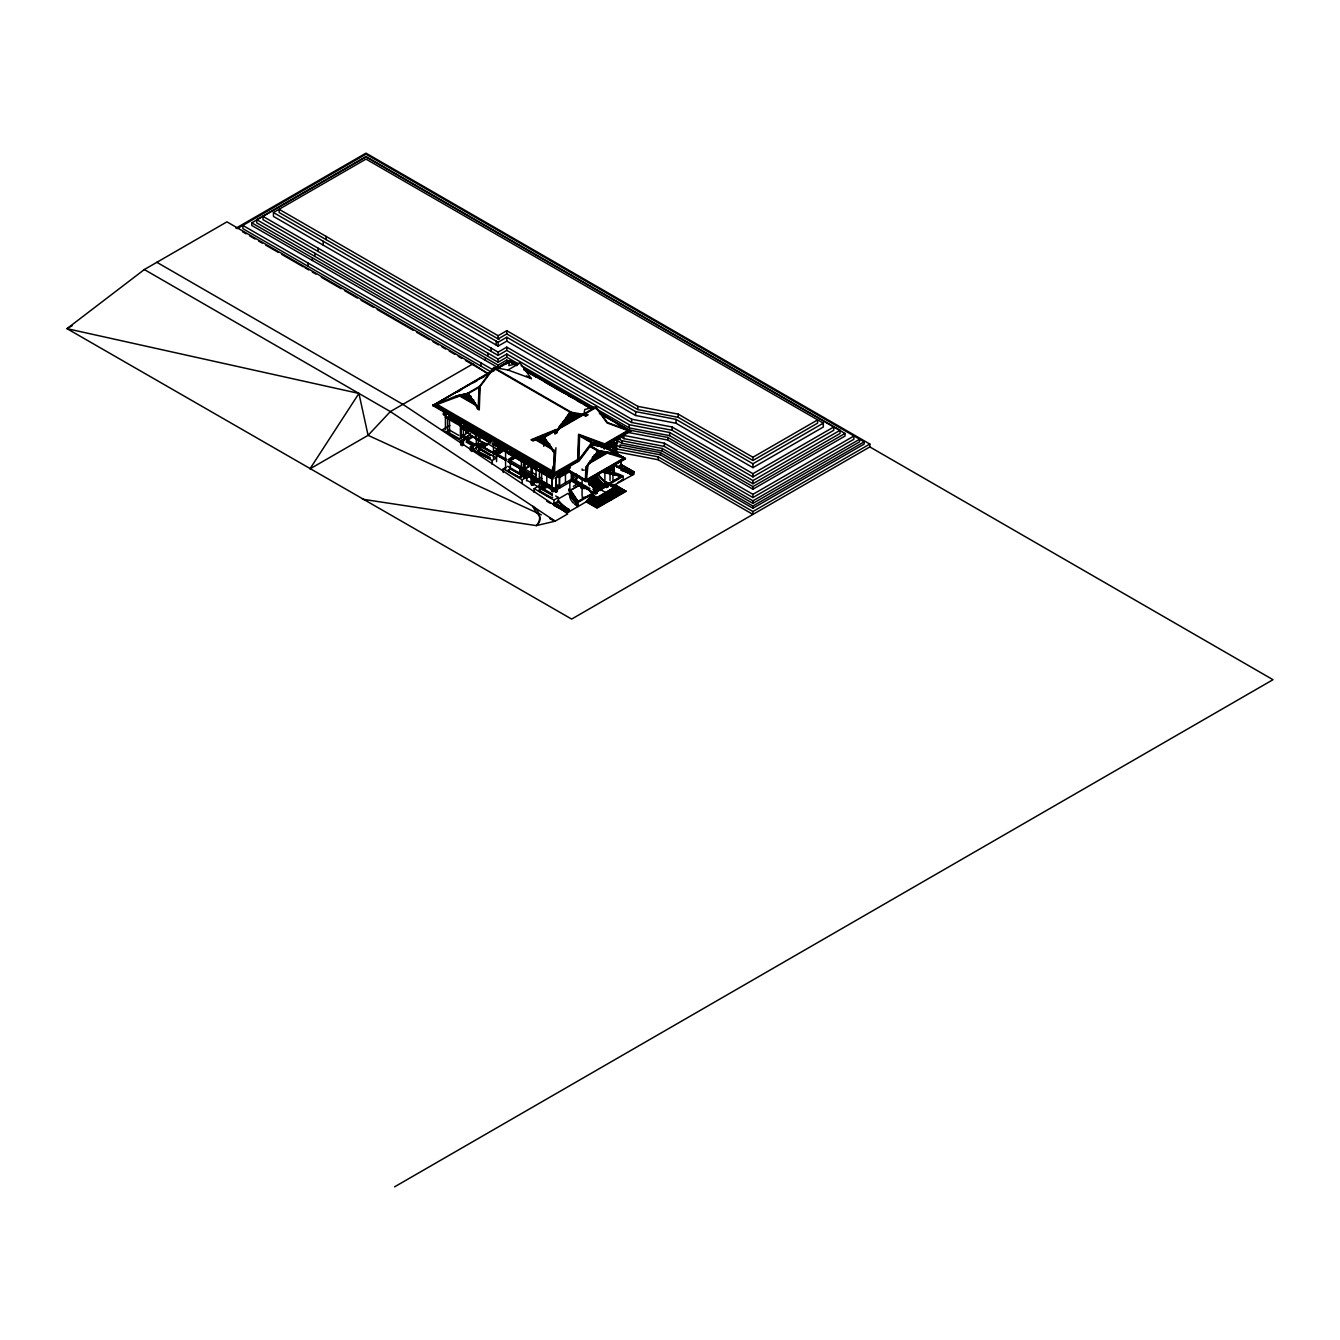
<?xml version="1.0" encoding="UTF-8"?>
<svg xmlns="http://www.w3.org/2000/svg" width="1340" height="1340" viewBox="0 0 1340 1340"><rect width="100%" height="100%" fill="white"/><g stroke="black" fill="none" stroke-linecap="round" stroke-linejoin="round"><path stroke-width="1.5" d="M612.966 453.255L610.94 452.351M508.798 452.351L507.408 453.138L536.787 470.106L521.042 460.206L537.072 469.134M528.881 462.317L529.719 461.998L526.922 463.272L525.246 462.317L526.369 460.876L528.613 462.618L526.938 461.663M526.922 463.272L524.442 459.402L525.565 458.782M526.955 460.843L524.426 461.027L525.682 460.927M528.596 464.243L529.719 462.803L528.596 464.243L531.394 462.953M528.613 461.814L529.736 460.374L528.613 461.814L530.69 464.628L533.471 464.159L532.65 462.869L530.69 463.824L531.528 464.31M531.93 466.169L533.889 464.411L533.069 463.121L531.963 463.741L533.605 467.124L531.93 466.169L533.889 465.215L532.767 465.834M531.963 463.741L533.086 462.3M533.035 465.55L533.889 464.411M490.758 442.066L490.189 443.188L477.107 434.83L490.758 442.066L492.065 439.219L489.083 439.654L489.083 440.944M490.792 438.85L477.174 430.793M477.677 434.512L477.727 431.296L485.934 435.081L484.243 435.869L483.422 434.579L485.616 438.616L487.576 437.661M478.816 433.54L480.491 432.753L481.311 434.043L479.218 434.595L480.055 434.277L479.234 432.988L480.926 432.183L481.73 434.277L480.055 435.081L480.005 441.161L483.489 442.468M480.876 434.612L481.713 436.857L480.072 432.921L479.218 434.194M485.901 436.689L483.371 437.812L485.918 435.885L484.243 435.869M487.157 437.409L485.046 438.783L485.901 437.493M490.088 438.297L486.721 438.934M489.251 438.616L490.072 439.905L488.38 440.709L486.755 437.326L488.413 437.326L487.593 436.036L484.795 437.326M486.721 439.738L487.559 438.465M490.088 438.699L489.234 439.972L487.593 436.036L486.018 435.534L487.073 435.416M488.413 438.281L486.755 436.371M521.88 459.905L520.49 460.692L492.383 443.657L503.656 449.52L504.51 448.247L502.031 445.332M503.89 447.024L492.45 439.62M492.953 443.339L493.003 440.106L499.1 443.506L496.989 445.667L500.356 444.227L504.544 445.818L500.892 447.426L498.681 444.21L499.535 442.937M496.989 445.667L495.331 443.892L497.86 441.966L496.185 442.769L495.365 441.48L498.245 445.583L499.1 445.265L497.844 443.59L499.519 444.545L498.681 443.255L497.006 444.059L498.681 443.255M501.579 446.555L500.322 447.594L501.177 446.32M500.339 445.835L498.647 446.639L500.356 445.181L498.698 443.406M499.519 445.5L501.21 443.892M499.921 445.734L501.612 444.947L499.921 445.734L500.892 447.024L502.014 445.583L503.656 449.52L501.998 447.761L504.527 446.639L502.852 447.426M503.689 447.108L502.416 447.041M505.465 452.016L506.034 450.893M520.556 455.851L507.475 448.297M507.425 452.334L507.458 449.101M516.202 454.193L513.672 455.315L516.235 452.568L514.543 453.372L513.722 451.932L510.339 453.372L512.885 450.642M513.706 453.138L512.014 454.344L510.389 450.156M511.193 452.099L510.339 453.372M512.048 451.915L509.518 452.099L511.612 451.53L510.373 450.006L512.048 450.977M513.722 452.887L514.543 452.418L516.771 455.784L515.917 456.103L513.722 452.082M513.672 455.315L516.218 453.389M515.347 456.27L516.202 454.997L515.347 456.27L514.527 454.98M520.389 455.784L517.022 457.242L518.714 455.633M515.917 456.103L517.877 455.148L517.056 453.858L518.697 458.196L518.697 456.438M517.039 456.438L518.731 455.784L517.072 454.009M520.49 460.692L521.059 459.57L507.977 452.016M516.871 364.765L509.652 360.577L432.837 405.568L553.889 475.466L554.726 452.853L553.856 449.687M513.27 363.308L509.652 361.231L508.815 365.602L520.087 362.989L531.36 378.617L507.977 369.991L493.79 367.495L479.586 386.372L478.765 408.985L477.878 405.819M553.386 474.494L554.174 453.188L553.303 450.039L535.698 439.872L533.019 440.977L530.992 439.805L556.134 429.487L556.067 431.43L570.388 412.385L493.857 368.199L480.122 386.456L479.268 409.94L477.241 408.767L477.325 406.171L459.72 396.003L434.043 405.601M600.052 412.77L630.705 431.111L607.322 422.485L596.049 406.858L584.793 409.471L583.955 413.842L586.836 414.914L585.815 415.5L571.142 412.921L556.485 432.435L555.464 433.021L555.564 430.241L532.181 439.838L544.844 437.208M556.485 432.435L556.301 429.487M578.11 461.479L579.081 434.964L606.652 445.986M565.463 469.268L564.626 468.95L585.898 481.11L586.418 467.157L598.695 450.81L610.99 452.97L598.695 451.58L589.583 446.22M588.059 464.143L586.485 480.105L624.155 458.364L607.238 453.071L589.533 463.288M552.884 475.817C556.083 476.638 550.17 471.077 553.52 465.617M554.04 475.935L554.291 471.63M555.112 459.687L555.933 447.744M562.616 423.926L566.385 421.464L567.155 418.231M571.142 417.175L568.361 418.784L566.971 422.368L566.133 421.882L569.969 419.923M566.787 421.313L568.813 420.978M594.391 457.577L597.891 456.186L594.391 457.577C598.595 452.585 595.999 457.928 602.497 452.887L603.335 453.372L597.523 452.351M594.608 457.426L592.682 456.873L594.809 458.297L594.659 456.203M567.205 421.011L566.519 420.057M594.19 456.571L594.29 454.729M594.893 457.493L596.669 454.428L600.822 452.819M570.12 420.073L569.115 421.128M570.187 491.127L570.17 490.005M571.275 417.209C568.495 415.551 569.282 423.574 570.991 417.041L572.548 419.152L571.627 417.963M569.684 413.524L569.684 416.807L572.448 414.01L571.862 417.209L575.547 414.562M572.448 418.432L570.773 416.824L569.5 419.47L575.982 414.646L572.013 417.578M571.024 416.305C574.19 411.413 569.668 416.857 572.951 418.901L572.029 417.913M570.053 419.788L571.326 417.142M597.154 455.985L598.561 455.165C601.191 456.337 596.166 451.228 596.685 455.533L598.93 454.629L598.126 454.009L597.071 455.918L598.494 454.679L599.818 455.399L598.896 454.31L600.722 452.568M597.121 453.205L599.148 452.635M598.645 453.674L598.662 452.217L599.499 452.702M599.734 454.712L598.863 452.468M599.215 452.535L598.243 453.305M619.164 437.175L618.611 438.147L619.716 438.783L620.286 436.538L623.971 438.666L664.355 446.421L752.929 497.559L853.865 439.286L853.865 436.069L752.929 494.343L664.355 443.205L623.971 435.45L623.971 438.666M613.419 467.308L613.519 470.106L614.222 467.777L611.576 468.364M472.953 363.894L226.929 221.854L144.335 269.541L67 328.652L358.919 393.424L309.942 468.899L368.081 435.332L390.359 411.581L472.953 363.894L488.564 374.279M557.105 473.69L558.227 475.147L556.686 474.343L557.524 473.857M557.105 474.896L557.943 473.606L559.065 474.26L558.227 475.549L557.524 474.661M559.618 471.044L560.723 471.68L559.065 473.456L560.723 474.896L559.065 475.868L561.142 472.25L562.817 472.082L560.304 473.539M560.723 473.288L562.398 472.333L561.561 473.606L559.618 472.651L562.398 473.941L564.073 472.97L562.113 471.211L562.951 469.921L564.073 470.558L562.398 473.941M565.044 469.519L566.15 470.156L565.312 471.445L562.532 470.96L563.37 469.67L565.731 472.015L564.626 471.362L565.463 470.072L567.406 471.044L565.731 469.603L567.406 467.828L566.301 467.191M562.951 471.529L561.293 472.484L562.398 473.137M564.626 469.754L565.731 470.407L564.91 471.68L562.113 470.407L562.951 469.117L564.073 469.754L562.398 470.725L564.073 472.166M566.301 467.995L563.654 471.613L564.492 471.931M565.882 469.034L566.719 467.744M565.731 471.211L567.406 467.828M565.731 472.015L567.406 471.044L555.129 478.129L569.416 470.206M603.452 448.146L603.452 446.538L606.652 448.381L617.522 442.435L607.02 449.285M603.72 448.465L604.558 447.979L603.452 447.342M571.041 463.707L566.418 470.357L585.898 481.596L625.412 458.782L605.111 446.387L605.948 445.098L607.489 446.706M603.871 448.716L605.529 447.744M605.948 445.902C607.305 444.495 605.06 447.292 608.31 447.426L609.985 445.651L608.042 444.696L606.652 446.79L607.489 447.108L608.31 445.818L606.367 444.846L609.147 446.136M605.814 446.455L606.652 445.181L605.697 443.992M604.558 448.783L605.395 447.51L604.139 447.426L604.976 447.744M607.204 445.181L604.976 448.548L603.871 447.912L605.529 445.332L607.891 446.856L608.729 445.583M608.042 445.5L607.204 446.79L608.31 447.426M609.7 442.92L608.879 444.21L610.822 445.181L612.079 443.641L610.404 443.808M609.147 444.528L609.985 443.255L608.31 446.622M608.461 444.444L609.566 445.098L610.956 443.004L610.119 442.686L613.318 444.528L611.66 445.5L609.298 443.976M609.985 444.846L612.631 441.245M611.375 443.574L610.538 444.846L611.66 445.5M609.298 443.171L611.241 444.126L610.404 444.612M613.318 441.312L611.66 443.088L613.318 443.724M611.66 444.696L613.318 442.116L612.212 441.48M612.899 443.171L614.156 441.647L613.737 443.49L611.794 442.518M594.793 455.215L595.68 455.047M434.11 406.305L434.897 405.199M543.672 446.22L546.033 443.071M561.41 423.842L559.115 426.907L580.12 415.099L559.4 427.058L569.751 413.273M567.172 416.171L569.483 413.105L579.851 414.931M555.464 433.021L571.142 412.151L493.79 367.495L493.79 371.046M552.985 472.434L553.571 471.663L438.08 404.982L437.51 405.769L553.755 473.355M567.188 469.653L570.756 464.896M551.98 477.258L551.98 475.968L578.964 460.34L592.297 442.602L605.646 444.947L604.843 444.478L629.113 430.475L630.705 431.111L604.976 446.136L606.652 448.381L603.871 447.108M597.925 451.044L585.881 467.074L585.396 480.156L564.626 468.146M598.695 451.58L586.418 467.157M503.053 444.528L501.177 445.517L502.433 447.192L502.45 445.433L500.775 445.416L501.73 447.108M472.065 426.757L471.01 426.874L472.383 427.628M567.322 417.996L568.713 416.723L569.969 417.46M567.524 418.298L569.55 417.695M597.523 455.918C596.652 451.58 597.506 458.029 595.379 454.964L595.931 454.361M584.475 497.173L582.213 497.508M501.998 444.277L501.093 444.244L502.869 446.622M570.153 420.207L579.181 415.316L569.483 413.491L580.12 415.099M598.762 453.925L600.27 452.501L601.559 453.054M599.466 454.629L601.275 452.903M457.677 418.784L456.84 418.683M532.6 462.149L532.667 462.468M569.751 417.058L566.552 422.603L565.715 422.117M595.831 453.942L597.238 454.193M596.819 453.958L597.238 452.183M584.391 488.497L585.061 486.956L583.034 485.784L580.388 486.37L581.895 488.363L584.391 488.497L585.932 487.542L585.932 486.454L585.061 486.956M606.501 468.364L613.536 471.596L613.536 470.507L608.511 467.593M614.222 467.777L612.38 468.832L614.407 471.094L612.38 470.759M235.957 228.202L365.988 153.145L869.827 444.043L869.827 446.923L1273 679.698L394.563 1186.855M237.214 228.671L365.988 154.201L864.166 441.831L864.166 444.043L752.929 508.262L660.419 454.863L620.035 447.091L614.641 443.976M72.394 325.536L67 328.652L571.644 619.08L869.827 446.923M517.592 363.442L506.788 357.21L498.111 362.219L256.71 222.842L256.71 219.676L365.988 156.596L840.046 430.291L840.046 433.456L752.929 483.757L669.631 435.668L629.247 427.912L521.21 365.535M513.99 364.229L506.788 360.075L506.788 362.671L498.111 367.679L251.769 225.455L251.769 222.842L365.988 156.914L845.004 433.456L845.004 436.069L752.929 489.217L667.739 440.039L627.355 432.284M273.444 212.524L365.988 159.092L823.33 423.139L823.33 427.008L752.929 467.66L676.013 423.256L635.629 415.5L506.788 341.114L498.111 346.122L273.444 216.393L273.444 212.524L498.111 342.236L506.788 337.228L635.629 411.615L676.013 419.37L752.929 463.774L823.33 423.139M498.111 335.72L506.788 330.712L637.823 406.355L678.207 414.127L752.929 457.258L817.601 419.923L817.601 423.139L752.929 460.474L678.207 417.326L637.823 409.571L506.788 333.928L498.111 338.936L498.111 335.72L279.156 209.308L279.156 212.524L499.066 339.472M498.111 352.135L506.788 347.127L631.659 419.202L672.044 426.974L752.929 473.673L833.731 427.008L833.731 430.291L752.929 476.94L672.044 430.241L631.659 422.485L506.788 350.393L498.111 355.401L263.025 219.676L263.025 216.393L498.111 352.135L498.111 355.401M256.71 219.676L498.111 359.053L506.788 354.045L629.247 424.73L669.631 432.502L752.929 480.591L840.046 430.291M251.769 222.842L498.111 365.083L506.788 360.075M491.964 371.716L432.837 405.568L493.137 370.761M496.688 368.718L509.652 361.231M495.549 369.639L509.652 361.498L516.838 365.653M457.375 392.05L460.994 389.957M473.606 382.671L477.207 380.594M480.809 378.517L484.41 376.44M506.051 363.944L509.652 361.867M462.25 396.154L468.598 394.68L474.963 403.491L462.25 396.154L468.883 394.513M432.837 405.568L456.22 395.97L467.493 393.357L479.586 386.372M507.977 369.991L520.087 362.989M464.494 396.02L472.986 400.61M457.191 396.523L468.883 393.34L456.22 395.97M465.868 395.702L466.973 395.066L471.077 397.427M467.225 395.384L468.347 394.747M468.598 395.066L463.121 396.339L464.243 395.702L473.623 401.112M469.971 396.975L471.077 396.322M443.155 413.156L446.136 412.72L446.136 414.646L444.83 415.4L443.155 414.428L445.031 412.067M445.567 416.321L476.621 434.26L445.567 416.321L445.567 413.105M472.702 400.76L473.824 400.124M449.486 416.187L450.608 414.73L449.486 416.187L451.58 418.984L454.361 418.516L453.523 417.226L451.58 418.18L452.401 418.666M450.19 415.3L451.01 416.589L448.649 417.31L450.608 416.338M449.486 415.383L450.324 416.656L451.429 416.02M449.536 432.803L449.486 417.779L451.429 416.824L452.819 418.918L451.999 419.236L451.999 417.628M450.608 417.142L449.486 418.583L452.267 417.31M451.58 418.984L453.942 417.46L454.779 418.75L452.819 420.526L454.494 421.48L452.819 418.114L453.942 416.656M452.267 418.114L451.161 419.554L452.267 418.918L451.429 417.628M451.999 419.236L453.104 418.583M452.401 419.47L454.779 417.946M452.819 420.526L455.198 418.984M453.657 420.191L454.779 418.75M456.169 420.844L454.494 419.872L457.275 418.583L456.169 420.04L457.828 423.406L458.95 422.77L458.113 421.48M456.169 420.04L458.113 419.872M456.588 421.078L457.694 420.442L456.856 419.152L454.076 419.638L455.751 421.397L456.588 421.078L455.332 419.554M449.888 425.467L442.3 429.855L462.049 441.245L468.012 437.912L462.501 434.864M457.007 421.329L458.113 420.676M457.007 420.526L457.828 420.995L456.169 422.452L457.275 421.798M456.169 422.452L458.95 421.162M459.369 421.397L458.665 422.686M457.828 422.603L458.95 421.966L459.017 423.591L460.692 424.562L461.998 423.809L461.998 421.866L459.017 422.301M458.246 422.854L458.665 421.48L457.426 421.564L458.246 422.854L460.893 421.229L460.592 426.12L461.982 425.316M449.754 429.721L446.756 431.463L459.268 438.682L462.283 436.957M459.587 423.909L460.893 423.155M461.312 425.416L461.044 426.388M466.32 425.416L463.958 426.137L465.901 425.182M464.377 426.388L466.471 425.986M464.796 426.623L466.739 426.455M464.796 427.427L467.157 425.902M468.129 426.137L469.251 425.5L470.072 426.79L468.967 427.427L468.129 426.137L470.223 429.755L473.003 429.269L472.166 427.996L470.223 428.951L471.06 429.437M468.129 426.941L469.251 425.5M468.129 427.745L466.471 426.79L467.292 428.063L469.251 427.108M466.052 426.539L467.71 428.314L469.67 427.343M468.129 428.549L470.909 428.063M468.129 429.353L470.491 427.828L471.881 429.922M470.223 429.755L472.584 428.231L473.422 429.52L471.479 431.279L473.137 432.25L471.479 428.867L472.584 427.427M468.967 429.034L469.804 430.324L472.166 428.8M470.642 428.398L470.642 429.989L472.584 429.034M466.186 428.968L466.186 433.021L467.911 432.033M471.06 430.241L473.422 428.716M462.066 436.103L460.391 437.075L460.391 424.663M463.456 435.299L467.911 432.736L470.407 434.177L466.019 437.426M471.479 431.279L473.841 429.755M472.3 430.961L473.422 429.52M474.058 432.267L475.918 429.906M476.303 449.503L476.337 430.391L477.727 429.587M470.407 434.177L464.561 438.281L466.236 439.235L472.082 435.869L482.936 442.853L487.944 444.294L482.099 447.677L477.09 445.751L482.936 442.368M474.058 430.978L477.04 430.542L477.04 432.485L475.717 433.239L465.399 427.293M474.611 432.586L475.918 431.832M460.659 445.081L460.659 441.061L462.049 440.257L463.439 441.061L463.439 445.081M460.659 441.061L463.439 441.061M467.694 439.118L472.082 436.589M467.627 437.694L467.627 440.14L473.054 437.007L475.834 438.599M468.012 440.357L467.04 440.927L474.745 445.366M476.002 437.376L475.549 438.599L475.549 433.39M470.424 450.726L470.424 446.689L471.814 445.885L473.188 446.689L473.204 449.62L492.115 460.541L496.57 457.962L477.643 447.041M472.25 446.136L475.583 444.21M472.35 446.203L475.616 444.31M472.651 446.387L475.717 444.612L467.627 440.14M470.424 446.689L473.204 446.689M478.548 445.382L483.07 442.786L477.308 439.47M489.083 439.654L490.943 438.582L490.943 440.508L489.636 441.262M480.222 445.382L484.594 442.853M473.188 449.62L476.152 447.895M480.222 445.868L484.594 443.339M480.423 446.706L486.269 443.339M480.423 447.192L486.269 443.825M483.556 446.823L487.944 444.294M477.643 451.212C510.641 466.37 466.822 452.351 480.641 449.486L490.658 455.265M477.643 451.496L480.641 449.754L490.658 455.533M492.115 452.501L497.961 449.118C512.316 450.659 485.951 458.113 499.837 451.413M493.572 452.133L497.961 449.118M499.636 449.604L493.79 453.456L499.636 450.089M504.108 448.331L507.09 447.895L507.09 449.821L505.783 450.592L504.108 449.62L505.967 447.258M495.448 453.456L501.294 450.089M498.581 453.573L502.969 451.044M566.133 421.882L568.244 420.659M559.819 427.46L582.649 414.278M551.209 447.192L538.211 440.022L550.053 446.522M532.181 439.838L543.454 437.225L556.586 429.654L555.564 430.241M560.103 427.611L582.933 414.428L585.815 415.5L584.424 414.697M583.955 413.842L596.049 406.858M540.472 439.889L541.578 439.235M541.829 439.57L548.144 443.038M543.202 439.252L544.325 438.616M513.823 456.354L507.977 459.72L509.652 460.692L515.498 457.308L513.823 456.354L509.435 459.369M544.576 438.934L539.099 440.207L540.204 439.554L549.785 445.098M509.652 460.692L515.498 456.84M516.185 457.242L510.339 460.608L510.339 468.682M519.133 458.297L521.009 455.935M544.576 443.373L545.681 442.719M519.133 457.007L522.114 456.571L522.114 458.498L520.808 459.268M519.686 458.615L521.009 457.861M503.237 472.501L503.237 468.899L506.219 467.174M548.68 444.629L549.785 443.992M507.693 470.507L510.707 468.766L522.382 475.516L519.384 477.241L507.693 470.809L519.384 477.559L522.382 475.817L510.707 469.084L507.693 470.809M520.808 470.977L520.004 471.445L520.808 469.05M519.434 471.345L522.416 470.909L522.416 472.836L521.109 473.59L519.434 472.635L521.31 470.273M525.883 467.828L531.377 464.578L530.539 463.288M531.009 465.583L524.979 469.067L531.176 472.635M519.987 472.953L521.31 472.199L555.681 492.048L557.34 491.361L557.34 490.139L507.693 461.463M534.995 466.169L537.976 465.734L537.976 467.66L536.67 468.414L534.995 466.169L536.871 465.097M551.042 474.327L537.038 466.253L538.429 464.645M535.548 467.777L536.871 467.024M540.405 468.682L541.528 468.029L542.365 469.318L540.405 470.273L541.662 470.206L540.405 468.682L541.243 469.955L543.202 469L542.365 467.71M540.824 469.72L539.986 469.234L541.528 468.431M503.237 468.899L522.164 479.82L526.62 477.241L526.62 480.859M542.365 470.122L541.243 471.563L542.918 472.534L541.243 469.151L542.365 468.514L543.202 469.804L542.08 470.441M540.405 469.888L541.946 469.084L541.109 468.598M526.486 478.313L529.501 476.571M540.824 470.524L542.784 469.553L541.946 468.28L539.986 469.234M543.605 470.038L542.499 470.675L544.174 472.451L546.117 471.479L545.28 470.206M541.243 471.563L543.202 470.608M544.593 471.077L545.698 469.637L544.593 471.077L546.251 474.461L548.211 473.489M546.536 470.926L543.755 472.216L542.918 470.926L545.011 472.132M546.251 474.461L544.593 473.489L545.698 472.853M545.413 472.367L546.536 471.73L547.926 473.824L549.869 472.853M593.067 445.131L596.836 442.954M544.593 473.489L547.373 473.02M547.926 473.824L546.251 472.853L547.373 472.216M594.374 445.031L597.69 443.105M549.031 471.563L547.089 473.74M594.056 445.533L597.573 443.49M546.251 473.656L548.613 472.132L549.45 473.422L547.507 474.377L545.832 472.618L547.507 472.769M550.422 476.069L549.601 474.779L551.544 473.824L550.422 476.069L547.926 473.02L549.031 472.367L549.869 473.656L548.764 474.293M535.263 480.491L538.245 480.055L538.245 481.981L536.938 482.735L535.263 481.78L537.139 479.419M546.67 473.891L548.613 472.936M549.601 475.583L547.926 474.611L549.869 473.656M535.832 482.099L537.139 481.345M547.926 475.415L551.125 473.573L549.601 474.779M543.605 483.455L543.32 489.77L533.756 484.243L531.947 484.812L531.947 466.571M550.02 475.013L551.544 474.226L550.422 474.863M531.042 462.317L531.042 484.611L532.382 485.381L534.325 484.259L534.358 478.095M550.422 475.667L552.733 474.26M552.8 475.348L578.964 460.34M602.799 446.756L630.705 430.475M571.158 465.181L555.129 474.913M603.519 446.488L617.522 438.415L603.519 447.292M551.41 476.94L552.733 476.186M553.889 475.466L579.131 460.893L592.297 443.373L605.479 445.684L602.414 443.909M555.413 475.08L569.416 466.99M564.492 470.323L566.15 470.156M607.07 445.734L608.879 445.014M560.874 472.735L559.199 472.886L561.142 473.857M566.418 470.357L569.735 467.593M606.785 446.22L605.111 446.387M619.716 438.783L618.41 439.537L618.41 437.611M534.141 492.182L534.141 488.648L537.106 486.939M567.524 469.503L570.287 467.911M615.646 463.774L625.412 458.782L605.412 447.024M558.227 475.549L559.483 474.008L558.227 473.941L559.065 474.26M606.233 447.024L607.891 446.856M609.566 445.098L611.241 444.93L608.879 443.406M555.731 477.308L562.566 473.355M607.02 448.498L617.522 442.435M569.416 471.01L555.413 478.296M559.634 477.459L569.835 471.58M608.628 449.168L613 446.639M542.951 487.224L546.419 485.214M538.58 490.256L551.108 497.492L552.633 497.257L551.108 498.128L538.58 490.909L541.594 488.531M543.236 487.408L546.703 485.398M539.283 490.507L541.594 489.167L541.645 471.965M590.069 461.027L604.273 453.155L590.337 461.194M588.763 462.752L606.802 452.334L609.968 453.556M543.32 489.284L546.938 487.191M589.047 462.903L607.087 452.501M555.815 484.293L559.634 486.135L559.634 471.68M572.398 475.549L575.513 473.757M576.233 473.975L572.951 475.868L572.951 480.373L579.919 476.353M551.075 489.619L554.056 489.184L554.056 491.11L552.75 491.864L551.075 489.619L552.951 488.547M555.38 487.14L558.077 485.599L559.316 486.319L559.316 470.106M577.607 475.75L572.398 478.129M551.644 491.227L552.951 490.474M581.091 487.894L582.23 487.241L571.644 481.127L555.279 490.574L555.279 488.648L572.515 478.698L589.935 488.531M520.004 469.519L557.34 490.139M555.681 492.048L557.34 491.361M580.756 483.238L576.569 481.663M576.569 483.572L575.748 484.058L575.748 482.132M573.403 486.319L578.026 483.656M566.971 469.168L585.898 480.105L624.306 457.928L624.306 458.782M580.756 484.058L579.919 486.001M612.179 465.784L585.898 480.959L566.301 470.407M579.919 484.745L569.466 490.775A27.822 16.063 0 0 0 578.11 502.349L578.11 506.486A27.822 16.063 0 0 1 574.458 504.041M585.898 481.11L625.412 458.297L609.868 452.602M534.141 488.648L553.889 500.055L558.344 497.492L558.344 500.373A48.927 28.241 0 0 0 568.914 509.368L568.914 511.796A48.927 28.241 0 0 1 567.808 511.143M579.919 484.929L570.673 490.272L578.093 501.579L593.419 492.735L574.106 481.546M591.325 478.531L597.339 476.588L588.712 482.099M558.663 498.748L568.026 493.338L578.11 506.486L576.401 502.734M606.166 471.312L609.298 469.503M612.413 467.71L615.529 465.901L632.396 475.147L633.435 471.781L632.363 474.812A49.362 28.492 0 0 0 621.274 470.038M580.388 486.37L582.23 485.315L571.644 479.201L571.644 481.127M588.712 481.562L597.339 476.588M606.551 482.35L607.941 483.154L607.941 486.856L606.702 486.119L609.264 484.644L615.11 484.644L625.964 491.395L597.02 508.094L586.166 501.83L567.256 512.751L554.174 505.197L554.174 502.785L567.256 509.987L568.311 509.368A49.362 28.492 0 0 1 558.01 500.557L558.344 500.373M615.529 463.02L617.12 466.437A49.362 28.492 0 0 1 632.363 472.383M617.12 466.437L617.12 467.124A49.362 28.492 0 0 1 632.363 473.054L633.435 472.451L620.655 464.394L634.038 471.781L634.038 474.193L615.11 484.644M589.55 482.584L598.176 477.609L589.55 483.137M617.12 467.124L620.655 465.081M555.564 503.589L553.119 504.276M588.662 484.611L598.997 478.631L590.387 484.159M555.564 503.823L553.889 504.795L402.871 404.345L156.864 262.305M613.536 470.507L614.407 470.005M568.311 509.368L567.256 512.399L553.889 505.364L553.889 500.055M589.5 485.633L599.834 479.67L591.208 485.197M612.866 472.048L614.407 471.094M592.045 485.666L600.672 480.692L592.045 486.219M558.361 505.682L557.524 506.168L567.674 513.957L555.162 521.176L536.268 525.615L362.403 499.2M592.883 486.705L601.509 481.73L592.883 487.241M588.964 490.256L591.375 491.68L588.964 490.256L589.768 489.787M601.509 482.266L602.347 482.752L593.285 488.095L594.759 489.268L589.097 482.635M604.055 481.881L605.948 482.802L605.513 487.006M593.721 488.279L602.347 483.305L604.005 484.812L595.395 490.272M594.391 488.564L586.016 479.904M596.786 473.69L605.161 482.35L597.205 473.439M592.833 489.753L603.184 483.774M595.848 490.909L594.122 489.334L603.184 484.326M612.497 473.02A26.633 15.377 0 0 1 621.525 476.32L606.551 484.712L604.843 483.154L606.551 482.166L608.276 483.723M594.122 489.904L597.573 489.334L595.848 488.346L595.848 493.84L597.238 493.036L597.238 489.334L595.848 488.531M604.843 483.723L606.551 482.735M591.61 491.78L590.572 492.149M595.395 489.787L604.005 484.812M606.551 483.958L607.941 483.154L605.161 483.154L607.941 483.154M597.573 489.334L595.848 490.34L594.122 489.334M608.276 483.154L606.551 484.142L604.843 483.154M595.848 490.708L597.238 489.904L596.149 488.514M607.941 483.723L605.161 483.723M596.233 491.294L604.843 485.767L593.67 491.261M608.025 484.293L621.643 476.437L602.096 472.132M578.11 502.349L594.793 492.55M608.343 484.879L623.184 476.32L623.184 480.457A27.822 16.063 0 0 0 621.861 479.703M592.012 494.594L597.02 497.492L614.273 487.526L597.02 497.978L592.012 495.08L594.591 493.12M597.539 491.411L605.312 486.923L607.941 486.856M606.082 487.274L604.843 486.319M606.082 486.571L578.093 501.378A26.633 15.377 0 0 1 570.673 490.088L568.78 489L568.78 490.725M591.174 495.566L597.02 498.932L615.948 488.011L597.02 499.418L591.174 496.051L592.012 495.08M590.354 496.52L597.02 500.39L617.623 488.497L597.02 500.858L590.354 497.006L591.174 496.051M568.914 509.368L567.256 510.339L554.174 502.785M589.516 497.492L597.02 501.83L619.298 488.983L597.02 502.316L589.516 497.978L590.354 497.006M634.038 471.781L632.363 472.735A48.927 28.241 0 0 0 616.785 466.638M588.679 498.463L597.02 503.27L620.956 489.452L597.02 503.756L588.679 498.932L589.516 497.978M587.841 499.418L597.02 504.728L622.631 489.938L597.02 505.197L587.841 499.904L588.679 498.932M587.004 500.39L597.02 506.168L624.306 490.423L597.02 506.654L587.004 500.858L587.841 499.904M617.958 482.517L621.525 480.457M586.166 501.83L587.004 500.858M586.166 501.344L597.02 507.609L625.964 490.909M623.753 427.594L627.355 429.671L667.739 437.443L752.929 486.621L845.004 433.456M618.209 438.616L621.794 440.693L662.178 448.448L752.929 500.842L859.56 439.286L859.56 441.831L752.929 503.388L662.178 451.01L621.794 443.239L618.209 441.161M620.035 447.091L620.035 444.88L660.419 452.652L752.929 506.051L864.166 441.831M612.497 446.002L617.874 449.118L658.258 456.873L752.929 511.528L869.827 444.043M582.079 468.933L582.213 470.206L584.29 470.055M480.909 432.988L480.072 433.456L481.747 434.428L480.055 435.081M477.107 435.634L478.497 434.864M479.218 434.595L480.474 434.361L479.636 434.83M480.909 433.942L480.926 432.183M481.713 435.081L480.038 435.885L482.584 434.914L483.405 436.204L481.73 435.232M482.986 435.148L484.644 435.969L482.969 436.756L481.311 434.998L483.824 436.438M483.405 435.399L484.243 434.914L486.454 438.281M483.371 437.812L485.046 438.783M487.157 438.364L484.644 436.924L487.994 437.895L486.336 437.075M486.303 438.699L487.994 437.895M487.542 439.269L489.669 438.046L487.994 438.85L489.234 440.374L488.413 439.084L491.646 437.56M488.815 440.14L490.072 439.503M494.929 442.049L496.587 442.853L494.51 441.798L494.912 443.657L496.587 442.853M495.348 442.284L496.185 441.815L499.083 445.115L498.245 445.583M492.383 444.461L493.773 443.674M496.185 442.769L496.202 441.011M496.169 443.574L497.86 442.769L496.152 443.423M497.425 443.339L496.587 443.808L498.681 443.657M495.314 444.696L496.989 443.909L498.681 445.014M498.262 444.78L498.262 443.825M498.681 444.21L499.519 443.741L500.892 447.024L502.433 447.192M497.827 444.947L498.664 444.461M502.031 445.181L500.071 446.136L500.909 445.818M502.014 445.583L500.909 446.22M501.998 448.565L503.673 447.761L504.51 449.202L503.27 447.677L504.108 447.192M504.527 447.443L503.27 447.677M510.774 451.999L509.535 450.475L511.227 449.687M509.535 450.877L510.791 450.24M510.373 450.96L511.21 450.491L512.868 453.623L514.125 452.183L514.962 453.473L514.125 453.942L513.706 452.334M509.518 451.681L510.373 450.407M509.518 452.099L511.193 451.295M509.937 452.334L511.612 451.53M511.612 452.484L513.304 451.697L511.612 452.484L512.433 453.774L514.962 453.473M513.722 451.932L512.031 452.736M512.014 453.54L514.543 453.221M512.433 453.774L514.108 453.791L513.27 454.26M513.689 454.494L515.381 453.707M515.917 455.701L517.039 455.081M516.62 456.186L518.295 455.399L515.783 455.701L517.893 453.54L515.096 454.813M518.731 455.784L519.552 455.315L517.86 455.952L518.697 458.196M517.022 457.242L519.552 456.119L519.535 457.878L520.808 456.84L519.535 457.476M519.535 457.878L518.295 456.337L519.97 455.55L519.133 455.868L519.97 457.308M521.947 455.064L518.295 456.337M518.697 457.392L519.535 456.923L517.475 454.109L515.515 455.064L516.352 455.533M522.483 455.382L521.093 456.957L536.837 466.052L538.245 464.478M521.042 461.01L522.433 460.223M524.024 459.972L525.967 459.821L524.426 460.608M524.861 459.637L525.983 459.017L526.804 460.307L524.844 461.262M524.426 461.027L527.223 459.737L526.402 458.447M526.101 461.178L527.223 460.558L525.297 459.067L526.118 460.374M528.061 461.027L529.032 462.869L528.178 463.188L526.519 461.412L527.642 460.793M525.246 462.317L528.044 461.848L526.922 462.468M527.34 462.702L528.881 461.915M528.178 463.188L530.138 462.233L529.317 460.943M530.975 462.719L529.87 463.339L532.365 464.796L532.382 485.381M531.377 463.774L530.255 465.198L529.434 463.908M530.69 464.628L531.796 464.008M531.528 465.114L533.471 464.159M531.963 462.937L532.801 464.226L533.906 463.59M533.203 465.265L534.459 465.181L533.621 465.516L534.442 466.806L533.203 465.265L534.308 464.645M569.483 417.377L571.359 416.639M533.153 440.391L543.052 437.627M525.263 461.496L527.223 460.558M526.519 461.412L528.194 461.563M528.596 463.422L530.305 461.965L528.462 462.082M531.126 463.255L530.271 463.59L531.109 464.88L531.947 464.544L530.556 462.484M532.801 464.226L533.621 464.712L531.947 465.365M450.324 416.656L451.161 417.142L449.486 417.779M450.743 417.712L453.238 419.152M452.819 419.722L454.494 419.068L452.819 417.31M470.642 429.989L471.479 429.671L468.832 426.053M471.479 430.475L473.137 429.839L471.479 428.063M484.644 436.924L485.499 436.589M486.721 437.979L488.43 437.477M494.494 443.423L495.331 443.088M500.339 445.031L501.194 444.713M510.356 452.568L512.885 451.446M516.235 452.568L512.851 454.026L512.014 452.585M514.51 454.83L516.185 455.801M517.039 455.483L517.877 455.148M519.552 456.672L520.372 457.007M541.243 470.759L543.202 469.804M542.365 470.926L544.174 470.843M544.593 472.685L546.251 472.048L544.593 470.273M547.507 474.377L548.345 474.058L546.955 471.965M547.926 474.611L549.601 473.975L547.926 473.02M533.521 439.386L543.538 437.058M538.211 440.022L544.844 438.381M566.368 420.526L568.897 420.459L566.92 420.861M563.42 421.564L566.535 420.928M562.968 422.15L566.385 421.464M594.575 456.488L596.451 456.555L592.23 457.476M569.852 491.931L570.589 490.507L578.026 501.796M552.834 475.566L554.023 475.6M586.836 414.914L569.483 411.966L571.142 412.921M590.756 444.562L605.998 447.242M610.688 452.753L598.628 450.625L590.287 445.818M603.988 452.987L597.037 451.764L604.273 453.155M752.929 511.528L752.929 514.426L658.258 459.771L617.874 451.999L612.497 448.9M611.66 443.088L610.538 442.451L611.375 441.966M610.538 442.451L612.497 443.406M609.298 444.78L607.204 444.378L609.985 445.651M607.623 444.93L606.785 444.612L609.985 446.455M604.976 446.94L603.871 446.304L604.692 445.818M604.976 446.136L606.367 446.455M603.871 446.304L605.529 446.94M560.455 472.568L561.979 473.372M541.31 514.828L368.081 435.332L358.919 393.424M549.953 518.798L555.162 521.176L390.359 411.581L144.335 269.541M524.107 368.935L591.007 407.561M524.107 369.572L591.007 408.197M601.861 414.462L630.705 431.111M524.007 369.79L592.263 409.203M599.449 413.34L629.113 430.475M528.395 372.537L536.503 377.378M544.576 381.883L555.38 388.114M556.201 388.734L559.768 390.811M560.773 391.23L564.375 393.307M567.976 395.384L571.577 397.478M576.971 400.593L580.572 402.67M584.173 404.747L587.774 406.824M600.37 414.094L603.971 416.171M616.568 423.44L622.43 426.974M526.519 375.837L531.36 378.617M617.522 439.219L617.254 442.267M492.969 369.823L242.892 225.455L242.892 228.671L491.244 372.051M616.132 442.435L617.522 443.222M570.773 416.824L572.582 417.896M613.05 442.602L614.156 443.255M610.538 441.647L613.737 443.49M610.538 443.255L611.66 443.892L608.879 442.602M569.131 413.206L569.266 420.006L568.713 417.209M242.573 231.77L246.141 233.83M249.709 235.89L255.069 238.989M258.654 241.049L262.221 243.109M265.806 245.17L278.301 252.389M281.886 254.466L303.326 266.844M305.118 267.866L308.719 269.96M312.321 272.037L315.922 274.114M321.332 277.229L341.147 288.686M344.748 290.763L357.361 298.033M360.963 300.127L373.575 307.396M377.177 309.49L413.222 330.293M416.824 332.37L429.437 339.656M433.038 341.734L438.448 344.849M442.049 346.926L445.651 349.02M449.252 351.097L454.662 354.212M458.263 356.289L461.865 358.383M465.466 360.46L488.095 373.525M607.204 443.574L610.404 445.416M605.529 446.136L607.489 447.108M616.099 452.099L617.338 452.819M603.871 445.5L607.07 447.342M604.692 446.622L624.306 457.928M607.188 448.9L610.755 450.96M617.757 454.997L622.664 457.844M596.518 443.138L592.23 444.645L605.931 447.543M601.627 446.019L602.749 446.656M579.081 434.964L592.297 442.602M589.751 445.651L598.695 450.81M620.655 464.394L633.435 471.781M596.819 454.428L596.267 455.784M595.881 455.918L596.451 456.555M467.509 395.233L470.24 396.808M543.487 439.084L546.218 440.676M542.951 438.934L545.681 440.508M466.136 395.551L472.182 399.169M540.74 439.721L548.965 444.461M462.518 395.987L475.231 403.34M459.871 395.434L476.085 404.781M535.849 439.286L552.063 448.649M614.273 484.644L625.964 491.395M613.452 484.644L624.306 490.909M612.615 484.644L622.631 490.423M611.777 484.644L620.956 489.938M610.94 484.644L619.298 489.452M610.102 484.644L617.623 488.983M609.264 484.644L615.948 488.497M609.264 485.114L614.273 488.011M606.702 485.834L605.513 485.549M591.325 479.083L598.009 486.772L598.009 489.05M565.463 468.464L566.569 469.117M598.009 487.308L600.504 490.49M600.638 489.619L605.646 492.517L608.996 496.369L608.996 498.296M608.996 496.855L611.492 499.736L610.655 498.781M609.834 497.81L610.655 499.267M595.848 490.139L594.457 489.334L594.457 492.752L595.848 493.84M562.113 471.211L563.236 471.847M561.694 471.445L562.817 472.082M562.113 472.015L564.073 472.97M595.982 492.316L597.238 493.036M584.341 486.169L587.958 488.262M583.537 486.638L587.155 488.731M560.723 474.092L559.618 473.456L560.723 474.896M583.537 487.123L587.155 489.201M591.375 491.68L594.793 493.623L594.642 489.05M434.428 404.931L553.889 473.908L553.839 476.822L552.532 477.576L550.857 476.621L550.857 475.331L551.98 475.968M432.837 404.931L553.889 474.812M476.337 430.391L445.282 412.469L474.594 430.19M512.064 451.111L521.109 456.337M537.038 465.449L552.8 474.544M515.799 454.093L517.458 455.868L515.783 453.942M471.06 428.632L469.251 427.912M445.031 413.993L446.136 414.646M541.528 469.637L542.918 470.122M451.798 419.437L455.215 421.413M530.975 465.164L534.392 467.141M546.971 474.394L550.388 476.37M537.323 469.302L553.068 478.397M477.107 434.83L490.189 442.384M492.383 443.657L505.465 451.212M537.038 469.452L552.8 479.352L537.038 470.256M445.282 417.293L476.337 435.215M462.468 428.884L466.086 430.978M487.944 443.825L497.961 449.604M470.407 434.897L472.082 435.869M466.186 433.021L466.789 427.309M559.634 488.062L555.815 486.219L555.815 478.296M532.382 472.685L536.084 474.829M539.417 477.074L542.214 478.681M509.652 460.206L524.375 468.699M497.123 453.942L506.168 459.168M541.511 480.206L541.209 488.229L552.331 494.728M477.258 443.373L498.564 455.684M510.339 462.534L524.375 470.642M524.979 470.993L531.176 474.561M532.382 475.265L536.084 477.392L536.084 468.749M541.645 480.608L551.913 486.537L551.913 477.894M462.2 435.031L467.476 438.096M477.258 443.724L505.481 460.022M509.016 462.066L524.895 471.228M463.673 436.053L466.923 437.929L462.468 440.492L467.174 437.912L467.174 441.949M477.224 443.875L506.101 460.541M482.099 447.192L490.44 452.016M463.54 436.974L466.488 438.682M541.645 482.534L550.204 487.475M522.583 471.998L531.511 477.157M535.079 479.218L547.574 486.42M450.458 430.626L458.732 435.399M466.236 439.956L475.281 445.181M473.204 444.964L467.04 441.396L466.069 441.966L473.757 446.404M507.693 466.32L526.62 477.241M538.58 486.085L552.465 494.108M555.698 495.968L558.344 497.492M526.536 480.072L531.176 482.752M541.594 489.167L552.331 495.365M533.655 491.428L534.71 492.031M546.703 501.21L550.305 503.287M549.718 518.044L555.162 521.176M577.741 501.914L571.745 497.173L569.768 490.624M566.519 417.444L569.266 420.006M566.167 417.913L568.897 420.459M595.931 455.282L596.819 456.103M558.412 500.993L566.284 509.1M578.662 476.286L580.756 478.866M553.772 452.3L543.454 438.012M544.576 438.548L549.869 445.885M543.454 437.225L554.726 452.853M555.681 472.869L556.469 473.975M467.493 393.357L478.765 408.985M467.493 394.144L477.794 408.432M542.08 469.637L541.243 469.151M470.072 428.398L470.909 429.671L469.804 430.324M468.548 427.996L465.901 425.986M465.633 425.5L464.796 425.014M464.796 425.819L463.958 424.529L466.471 428.398L465.633 427.108M458.531 420.928L459.369 422.201M457.007 422.117L457.828 423.406M449.905 417.226L448.649 415.702L449.486 416.991M450.324 418.264L451.161 419.554M528.63 461.01L529.451 462.3M524.442 459.402L525.263 460.692M514.56 451.614L515.381 452.903M512.868 452.267L513.706 453.691M511.193 453.054L512.014 454.344M499.502 446.304L500.322 447.594M487.559 439.419L488.38 440.709M485.063 437.024L485.884 438.314M752.929 457.258L752.929 460.474M752.929 463.774L752.929 467.66M752.929 473.673L752.929 476.94M752.929 480.591L752.929 483.757M752.929 486.621L752.929 489.217M752.929 494.343L752.929 497.559M752.929 500.842L752.929 503.388M752.929 506.051L752.929 508.262M678.207 414.127L678.207 417.326M676.013 419.37L676.013 423.256M672.044 426.974L672.044 430.241M669.631 432.502L669.631 435.668M667.739 437.443L667.739 440.039M664.355 443.205L664.355 446.421M662.178 448.448L662.178 451.01M660.419 452.652L660.419 454.863M658.258 456.873L658.258 459.771M637.823 406.355L637.823 409.571M635.629 411.615L635.629 415.5M631.659 419.202L631.659 422.485M629.247 424.73L629.247 427.912M621.794 440.693L621.794 443.239M621.241 461.178L621.241 466.488M616.601 438.548L616.601 452.702M616.031 443.389L616.099 454.026M614.005 444.897L614.005 452.97M613.703 443.959L613.703 452.803M613.318 440.961L613.318 453.121M613 440.86L613 451.848M612.966 464.729L612.966 480.34M610.035 466.906L610.035 480.557M606.551 482.166L606.551 487.643M605.345 482.852L605.161 487.207M604.893 471.362L604.893 481.11M601.342 443.523L601.342 447.594M593.419 492.735L593.419 494.259M591.409 476.923L591.409 477.777M585.898 480.105L585.898 481.596M583.034 485.784L583.034 487.71M582.079 478.681L582.079 496.236M581.192 486.839L581.192 487.944M577.707 475.382L577.707 476.236M576.569 477.559L576.552 481.68M571.292 472.467L571.292 481.328M570.673 490.088L570.673 491.814M570.405 492.618L570.405 493.572M569.684 417.293L569.684 419.772M569.869 482.367L569.869 490.44M567.256 509.987L567.256 512.751M565.463 474.092L565.463 482.769M558.077 485.599L558.077 487.526M558.01 500.557L558.01 502.986M556.535 490.607L556.535 491.83M556.117 478.129L556.117 486.403M554.475 502.601L554.475 505.029M552.231 478.548L552.231 486.621M552.197 490.256L552.197 491.546M546.787 474.93L546.787 483.572M543.32 483.623L543.32 489.77M542.432 468.565L542.432 473.372M539.384 472.886L539.384 489.05M536.385 481.127L536.385 482.417M536.117 466.806L536.117 468.095M534.057 478.28L534.057 484.427M533.756 478.162L533.756 484.243M525.313 473.003L525.313 477.04M525.196 473.07L525.196 477.107M524.979 462.786L524.895 477.274M524.375 462.484L524.375 476.772M523.521 463.741L523.521 477.878M522.164 479.82L522.164 483.439M521.394 459.369L521.394 477.543M520.556 471.981L520.556 473.271M520.255 457.66L520.255 458.933M509.652 360.577L509.652 361.498M506.788 330.712L506.788 333.928M506.788 337.228L506.788 341.114M506.788 347.127L506.788 350.393M506.788 354.045L506.788 357.21M505.582 449.336L505.582 469.536M505.214 448.984L505.214 450.257M498.111 342.236L498.111 346.122M498.111 359.053L498.111 362.219M498.111 365.083L498.111 367.679M496.57 455.047L496.57 461.63M496.202 341.13L496.202 345.017M493.472 444.361L493.472 458.498M492.115 460.541L492.115 464.209M490.993 348.015L490.993 351.281M490.189 440.307L490.189 441.597M487.844 353.107L487.844 356.289M485.365 357.713L485.365 360.309M480.926 362.872L480.926 366.088M479.318 444.428L479.318 448.465M478.447 435.684L478.447 449.821M475.164 431.631L475.164 432.921M472.769 446.438L472.769 450.475M471.814 447.493L471.814 451.53M467.911 428.683L467.911 432.736M467.794 437.912L467.794 441.949M467.476 437.728L467.476 442.116M466.789 437.208L466.789 441.229M463.406 429.034L463.406 439.135M463.004 440.81L463.004 444.83M462.049 440.257L462.049 441.245M462.049 441.865L462.049 445.885M461.278 424.663L461.278 438.8M460.139 422.954L460.139 424.244M447.543 417.846L447.543 429.972M445.416 415.5L445.416 429.637M444.277 413.792L444.277 415.082M326.089 236.393L326.089 239.609M323.225 241.267L323.225 245.153M318.032 248.151L318.032 251.417M314.866 253.243L314.866 256.426M312.387 257.849L312.387 260.446M307.966 263.009L307.966 266.224M578.093 505.532A26.633 15.377 0 0 1 576.904 504.761M573.436 503.137A27.822 16.063 0 0 1 571.745 501.21M571.058 500.222A27.822 16.063 0 0 1 570.488 499.183M570.053 498.145A27.822 16.063 0 0 1 569.735 497.073M568.311 511.796A49.362 28.492 0 0 1 567.239 511.143M621.04 470.24A48.927 28.241 0 0 1 632.363 475.164M601.962 472.015A26.633 15.377 0 0 1 610.806 472.685M606.886 471.479A27.822 16.063 0 0 1 610.538 471.931M612.313 472.25A27.822 16.063 0 0 1 623.184 476.32M479.017 387.377L478.263 407.494L468.246 393.591L479.017 387.377M554.978 431.245L554.877 434.026L557.005 432.803L557.122 430.006L583.084 415.015L585.965 416.087L588.109 414.847L585.212 413.792L595.982 407.578L607.037 422.904L627.79 430.559L604.692 443.909L578.562 434.26L577.641 459.519L554.542 472.853L555.279 452.786L544.224 437.46L554.978 431.245M579.583 435.935L578.897 459.637L591.526 442.82L579.583 435.935M602.263 471.864L621.861 476.454L613.452 473.104L602.263 471.864M597.891 453.791L597.054 455.567L597.942 453.808M567.825 468.397L567.825 470.005L567.825 468.397M558.01 501.244L554.475 503.287L567.256 510.657L568.311 510.054A49.362 28.492 0 0 1 558.01 501.244M516.637 453.623L514.962 454.411L516.637 453.623M595.848 488.698L594.457 489.334L597.238 489.334L595.848 488.698M473.556 430.073L472.719 430.391L473.975 431.932L473.556 430.073M604.876 444.645L592.23 442.418L580.287 435.534L604.876 444.645M536.101 512.45L532.667 506.219A25.443 16.231 2.3 0 1 536.268 525.615A18.928 10.921 0 0 0 536.101 512.45"/></g></svg>
